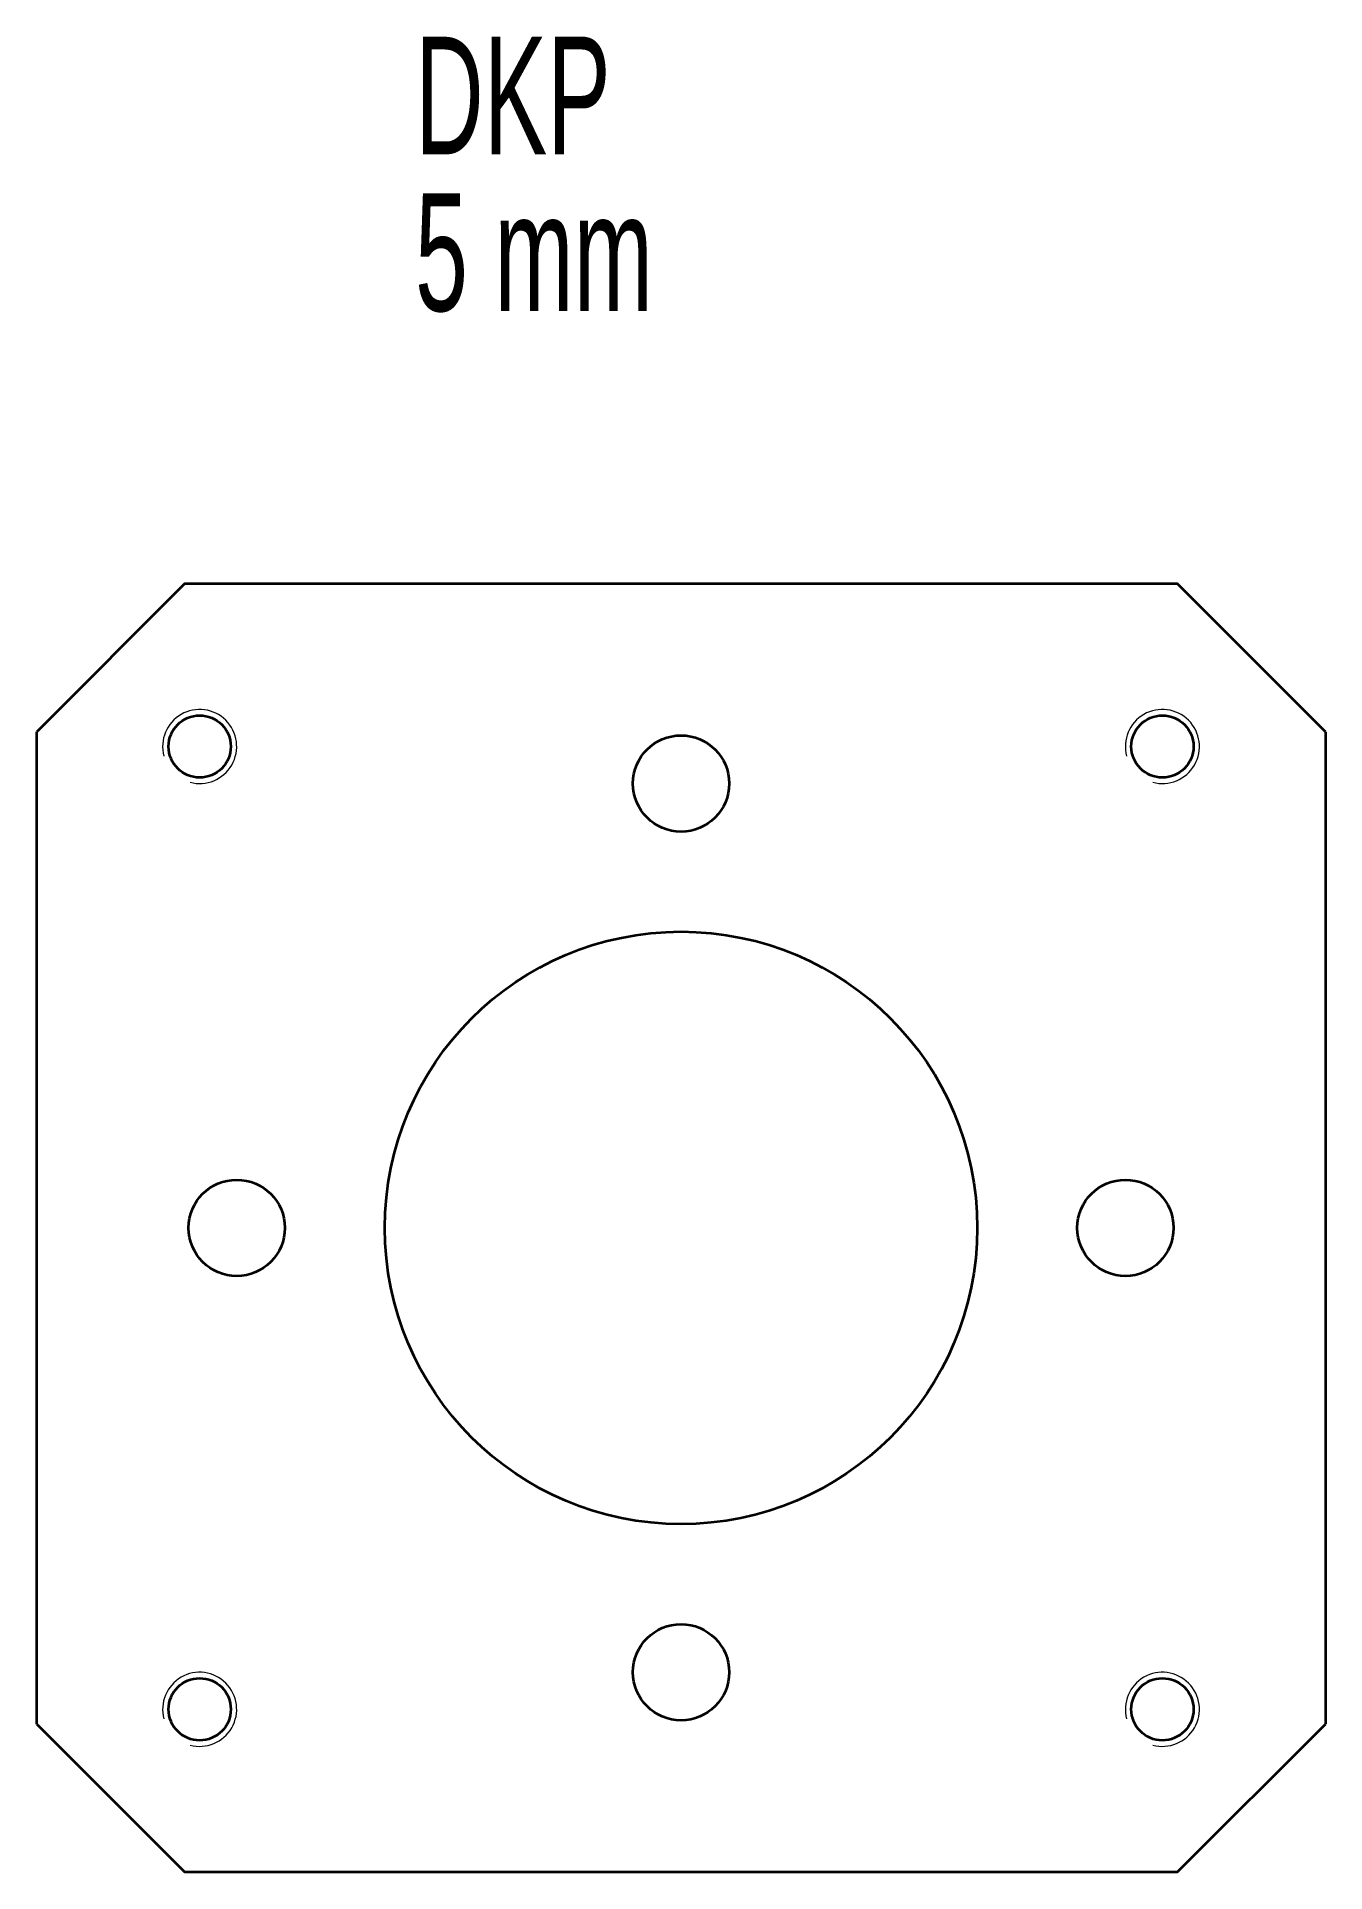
# Model space of a CAD drawing. Header units: millimetres. Extents: x 304 to 391, y 56 to 180.
import ezdxf

# ---------------------------------------------------------------- set-up
doc = ezdxf.new("R2010")
doc.units = ezdxf.units.MM
doc.styles.add('SLDTEXTSTYLE0', font='TXT', dxfattribs={"width": 0.605})

# ---------------------------------------------------------------- blocks, each defined once
blk = doc.blocks.new('SW_NOTE_0')
at = {"color": 0, "linetype": 'Continuous', "lineweight": 0, "char_height": 7.938, "attachment_point": 1, "style": 'SLDTEXTSTYLE0'}
for s, insert in [('DKP', (0, 10.23)), ('5 mm', (0, -0.35))]:
    blk.add_mtext(s, dxfattribs=dict(at, insert=insert))

msp = doc.modelspace()

# ---------------------------------------------------------------- linework, layer by layer
at = {"color": 7, "linetype": 'Continuous', "lineweight": 35}
for p, q in [((314.02, 142.94), (304.02, 132.94)), ((314.02, 142.94), (381.02, 142.94)), ((391.02, 132.94), (381.02, 142.94)), ((304.02, 65.94), (304.02, 132.94)), ((391.02, 132.94), (391.02, 65.94)), ((304.02, 65.94), (314.02, 55.94)), ((381.02, 55.94), (391.02, 65.94)), ((381.02, 55.94), (314.02, 55.94))]:
    msp.add_line(p, q, dxfattribs=at)
for centre, radius in [((315.02, 131.94), 2.1), ((380.02, 131.94), 2.1), ((347.52, 129.44), 3.25), ((347.52, 99.44), 20), ((317.52, 99.44), 3.25), ((377.52, 99.44), 3.25), ((347.52, 69.44), 3.25), ((315.02, 66.94), 2.1), ((380.02, 66.94), 2.1)]:
    msp.add_circle(centre, radius, dxfattribs=at)
at = {"color": 7, "linetype": 'Continuous', "lineweight": 18}
for centre in [(315.02, 131.94), (380.02, 131.94), (315.02, 66.94), (380.02, 66.94)]:
    msp.add_arc(centre, 2.5, 255, 195, dxfattribs=at)

# ---------------------------------------------------------------- block references
at = {"color": 7, "linetype": 'Continuous', "lineweight": 0}
msp.add_blockref('SW_NOTE_0', (329.56, 169.63), dxfattribs=at)

doc.saveas('drawing.dxf')
